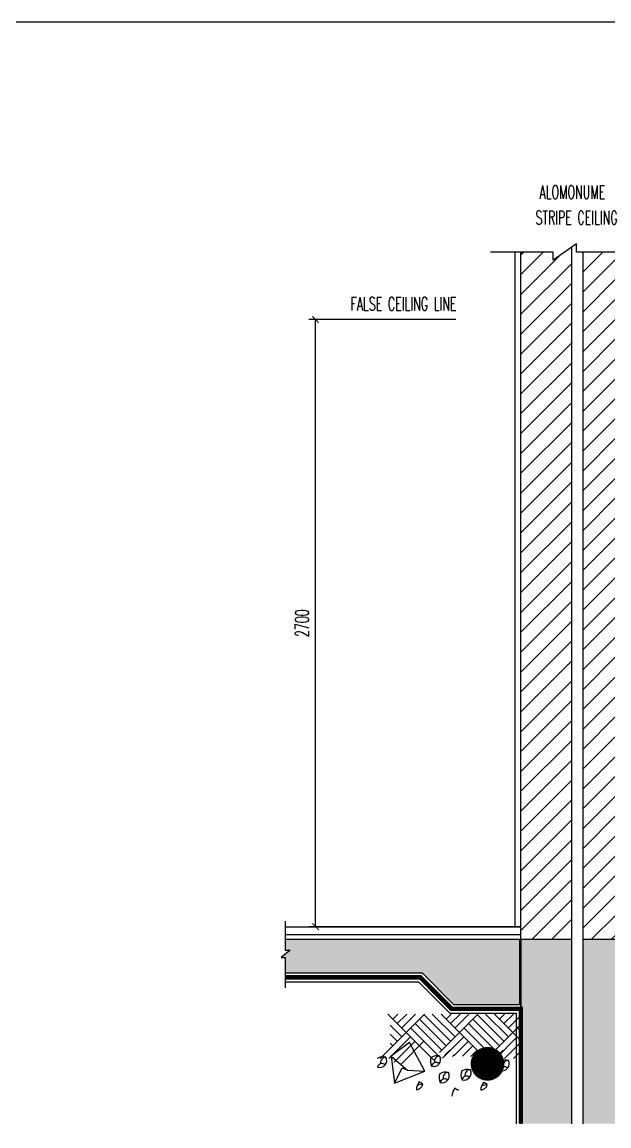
# Model space of a CAD drawing. Extents: x 417682.6 to 417711.5, y 43441 to 43460.9.
# Drawn here: x 417699.114 to 417701.727, y 43455.993 to 43460.902 of the extents above; entities that cross this region are included whole.
import ezdxf

# ---------------------------------------------------------------- set-up
doc = ezdxf.new("R2010")
doc.units = 0
doc.header["$MEASUREMENT"] = 0
doc.header["$PDMODE"] = 3
doc.header["$PDSIZE"] = 0.1
doc.linetypes.add('HIDDEN2', pattern=[0.1875, 0.125, -0.0625])
doc.layers.get('0').update_dxf_attribs({"linetype": 'CONTINUOUS'})
doc.layers.get('DEFPOINTS').update_dxf_attribs({"linetype": 'CONTINUOUS'})
for name, color, linetype in [('2', 2, 'CONTINUOUS'), ('A-HATCH', 11, 'CONTINUOUS'), ('Dimout', 4, 'CONTINUOUS'), ('ELE', 3, 'CONTINUOUS'), ('ELV', 7, 'CONTINUOUS'), ('gravel', 11, 'CONTINUOUS'), ('Hatch', 11, 'CONTINUOUS'), ('K-FUR', 3, 'CONTINUOUS'), ('Plaster', 7, 'CONTINUOUS'), ('TITLE', 6, 'CONTINUOUS'), ('TXT', 2, 'CONTINUOUS'), ('WALL', 6, 'CONTINUOUS'), ('WallPartition', 2, 'CONTINUOUS'), ('Windows', 9, 'CONTINUOUS')]:
    doc.layers.add(name, color=color, linetype=linetype)
doc.styles.add('ROMANS', font='ROMANS.shx', dxfattribs={"width": 0.6})
doc.dimstyles.new('R50', dxfattribs={"dimscale": 0, "dimtxt": 0.06, "dimasz": 0.03, "dimexe": 0.03, "dimexo": 0.03, "dimgap": 0.03, "dimtad": 1, "dimdec": 0, "dimlfac": 1000, "dimzin": 13, "dimdsep": 46, "dimtxsty": 'ROMANS', "dimblk": 'ARCHTICK', "dimcen": 0.09, "dimclrd": 4, "dimclre": 4, "dimclrt": 2, "dimadec": 0, "dimazin": 0, "dimtfac": 1, "dimtdec": 0, "dimtofl": 0, "dimtmove": 2, "dimatfit": 3, "dimldrblk": 'CLOSEDBLANK', "dimfxl": 0, "dimtolj": 1, "dimtzin": 0, "dimarcsym": 0})

# ---------------------------------------------------------------- blocks, each defined once
blk = doc.blocks.new('A$C22107CF4')
for p, q in [((0.1286, 0.2837), (0.0467, 0.3655)), ((0.0494, 0.3629), (0.052, 0.3655)), ((0.0692, 0.3431), (0.0916, 0.3655)), ((0.089, 0.3233), (0.1312, 0.3655)), ((0.1088, 0.3035), (0.1708, 0.3655)), ((0.1286, 0.2837), (0.2104, 0.3655)), ((0.3266, 0.2441), (0.2078, 0.3629)), ((0.3464, 0.2639), (0.2447, 0.3655)), ((0.3662, 0.2837), (0.2843, 0.3655)), ((0.287, 0.3629), (0.2896, 0.3655)), ((0.3068, 0.3431), (0.3292, 0.3655)), ((0.3266, 0.3233), (0.3688, 0.3655)), ((0.3464, 0.3035), (0.4084, 0.3655)), ((0.3662, 0.2837), (0.448, 0.3655)), ((0.5642, 0.2441), (0.4454, 0.3629)), ((0.584, 0.2639), (0.4823, 0.3655)), ((0.6038, 0.2837), (0.5219, 0.3655)), ((0.5246, 0.3629), (0.5272, 0.3655)), ((0.5444, 0.3431), (0.5668, 0.3655)), ((0.5642, 0.3233), (0.6064, 0.3655)), ((0.584, 0.3035), (0.6308, 0.3504)), ((0.1088, 0.2639), (0.0574, 0.3153)), ((0.2844, 0.1675), (0.1484, 0.3035)), ((0.287, 0.2045), (0.1682, 0.3233)), ((0.3068, 0.2243), (0.188, 0.3431)), ((0.5048, 0.1847), (0.386, 0.3035)), ((0.5246, 0.2045), (0.4058, 0.3233)), ((0.5444, 0.2243), (0.4256, 0.3431)), ((0.6038, 0.2837), (0.6308, 0.3108)), ((0.6308, 0.2962), (0.6236, 0.3035)), ((0.0126, 0.1677), (0.1286, 0.2837)), ((0.0522, 0.1677), (0.1484, 0.2639)), ((0.089, 0.2441), (0.0574, 0.2757)), ((0.2522, 0.1601), (0.1286, 0.2837)), ((0.2775, 0.195), (0.3662, 0.2837)), ((0.2911, 0.169), (0.386, 0.2639)), ((0.4822, 0.1677), (0.3662, 0.2837)), ((0.4877, 0.1677), (0.6038, 0.2837)), ((0.5273, 0.1677), (0.6236, 0.2639)), ((0.6308, 0.2566), (0.6038, 0.2837)), ((0.0692, 0.2243), (0.0574, 0.2361)), ((0.0761, 0.152), (0.1682, 0.2441)), ((0.1077, 0.144), (0.2078, 0.2441)), ((0.2998, 0.1806), (0.3237, 0.2045)), ((0.3425, 0.1808), (0.4058, 0.2441)), ((0.3799, 0.1786), (0.4256, 0.2243)), ((0.4173, 0.1764), (0.4454, 0.2045)), ((0.4927, 0.1359), (0.5613, 0.2045)), ((0.5669, 0.1677), (0.6308, 0.2316)), ((0.335, 0.1762), (0.3435, 0.1847)), ((0.4547, 0.1742), (0.4652, 0.1847)), ((0.6065, 0.1677), (0.6308, 0.192))]:
    blk.add_line(p, q)
for points in [[(0.0766, 0.0585), (0.2116, 0.111), (0.1441, 0.2385), (0.0616, 0.1785), (0.0766, 0.0585), (0.1112, 0.1244)], [(0.1343, 0.1163), (0.2116, 0.111), (0.1441, 0.2385), (0.0616, 0.1785), (0.1343, 0.1163), (0.1112, 0.1244)]]:
    blk.add_lwpolyline(points)
for centre, radius, start, end in [((0.0263, 0.124), 0.0509, 76.0322, 121.1405), ((0.0105, 0.1589), 0.0317, 253.7091, 27.4015), ((0.0385, 0.1494), 0.024, 89.5708, 192.7334), ((0.2876, 0.1547), 0.0506, 159.5756, 205.1522), ((0.2666, 0.1288), 0.0509, 76.0322, 121.1405), ((0.2507, 0.1636), 0.0317, 253.7091, 27.4015), ((0.261, 0.1305), 0.0193, 42.46, 171.8043), ((0.2787, 0.1542), 0.024, 89.5708, 192.7334), ((0.5929, 0.1359), 0.0506, 159.5756, 205.1522), ((0.5718, 0.1099), 0.0509, 76.0322, 121.1405), ((0.556, 0.1448), 0.0317, 253.7091, 27.4015), ((0.5839, 0.1354), 0.024, 89.5708, 192.7334), ((0.0207, 0.1257), 0.0193, 42.46, 171.8043), ((0.3258, 0.0823), 0.0506, 159.5756, 205.1522), ((0.3047, 0.0563), 0.0509, 76.0322, 121.1405), ((0.2889, 0.0912), 0.0317, 253.7091, 27.4015), ((0.3168, 0.0818), 0.024, 89.5708, 192.7334), ((0.4233, 0.0945), 0.0506, 159.5756, 205.1522), ((0.4022, 0.0685), 0.0509, 76.0322, 121.1405), ((0.3864, 0.1034), 0.0317, 253.7091, 27.4015), ((0.4143, 0.0939), 0.024, 89.5708, 192.7334), ((0.5662, 0.1116), 0.0193, 42.46, 171.8043), ((0.2409, 0.024), 0.0669, 143.5113, 175.9191), ((0.1707, 0.0622), 0.0336, 275.8828, 346.643), ((0.1707, 0.0622), 0.0336, 275.8828, 346.643), ((0.2198, -0.0514), 0.1071, 98.8765, 112.9463), ((-0.5126, -1.1654), 1.4144, 59.5906, 60.3518), ((0.2991, 0.058), 0.0193, 42.46, 171.8043), ((0.3966, 0.0702), 0.0193, 42.46, 171.8043), ((0.5272, 0.0216), 0.0669, 143.5113, 175.9191), ((0.457, 0.0598), 0.0336, 275.8828, 346.643), ((0.457, 0.0598), 0.0336, 275.8828, 346.643), ((0.5062, -0.0538), 0.1071, 98.8765, 112.9463), ((-0.2263, -1.1678), 1.4144, 59.5906, 60.3518), ((0.3991, -0.0048), 0.0669, 143.5113, 175.9191), ((-0.3544, -1.1942), 1.4144, 59.5906, 60.3518)]:
    blk.add_arc(centre, radius, start, end)
at = {"layer": 'Hatch', "const_width": 0.075}
blk.add_lwpolyline([(0.4534, 0.144, 1), (0.5284, 0.144, 1)], format="xyb", close=True, dxfattribs=at)
blk = doc.blocks.new('_ARCHTICK')
at = {"color": 0, "linetype": 'ByBlock', "const_width": 0.15}
blk.add_lwpolyline([(-0.5, -0.5), (0.5, 0.5)], dxfattribs=at)
blk = doc.blocks.new('*D43')
at = {"layer": 'DEFPOINTS', "color": 0}
for p in [(417700.4205, 43459.5786), (417701.0748, 43459.5786), (417701.0714, 43456.8786)]:
    blk.add_point(p, dxfattribs=at)
at = {"layer": 'Dimout', "color": 4, "lineweight": -2}
for p, q in [((417701.0448, 43459.5786), (417700.3905, 43459.5786)), ((417700.4205, 43456.8786), (417700.4205, 43459.5786)), ((417701.0414, 43456.8786), (417700.3905, 43456.8786))]:
    blk.add_line(p, q, dxfattribs=at)
at = {"layer": 'Dimout', "color": 4, "lineweight": -2, "xscale": 0.03, "yscale": 0.03, "zscale": 0.03}
for p, rotation in [((417700.4205, 43459.5786), 90), ((417700.4205, 43456.8786), 270)]:
    blk.add_blockref('_ARCHTICK', p, dxfattribs=dict(at, rotation=rotation))
at = {"layer": 'Dimout', "color": 2, "insert": (417700.3605, 43458.2286), "char_height": 0.06, "attachment_point": 5, "rotation": 90, "style": 'ROMANS'}
blk.add_mtext('\\A1;2700', dxfattribs=at)
blk = doc.blocks.new('_ClosedBlank')
at = {"color": 0, "linetype": 'ByBlock', "lineweight": -2}
for p, q in [((-1, 0.17), (0, 0)), ((-1, 0.17), (-1, -0.17)), ((0, 0), (-1, -0.17))]:
    blk.add_line(p, q, dxfattribs=at)
blk = doc.blocks.new('ceil')
at = {"layer": 'ELV'}
blk.add_lwpolyline([(-0.1613, 0.4121), (-0.1613, 0.5881), (-0.1363, 0.5881), (-0.1363, 0.4575), (-0.1, 0.4575, -0.414214), (0, 0.3575), (0, 0)], format="xyb", dxfattribs=at)
at = {"layer": 'WALL'}
blk.add_lwpolyline([(0.0463, 0.0463), (0, 0), (-0.0463, 0.0463)], dxfattribs=at)
at = {"layer": 'TXT', "style": 'ROMANS', "width": 0.6}
for s, p in [('ALOMONUME', (-0.5788, 0.5268)), (' STRIPE CEILING', (-0.6209, 0.4135))]:
    blk.add_text(s, height=0.06, dxfattribs=at).set_placement(p)

msp = doc.modelspace()

# ---------------------------------------------------------------- hatches: boundary and pattern name
at = {"layer": 'A-HATCH'}
h = msp.add_hatch(dxfattribs=at)
h.set_pattern_fill('ANSI31', color=256, scale=0.5, style=0)
h.set_pattern_definition([(45, (-144.22305, -31.162755), (-0.044194173824, 0.044194173824), [])])
h.paths.add_polyline_path([(417701.7597, 43459.8786), (417701.6097, 43459.8786), (417701.6097, 43456.8236), (417701.7597, 43456.8236)])
h.paths.add_polyline_path([(417701.5597, 43459.9004), (417701.4785, 43459.843), (417701.4785, 43459.8786), (417701.3347, 43459.8786), (417701.3347, 43456.8236), (417701.5597, 43456.8236)])
h.paths.add_polyline_path([(417705.2597, 43459.8736), (417705.2164, 43459.843), (417705.2164, 43459.8786), (417705.1097, 43459.8786), (417705.1097, 43456.8286), (417705.2597, 43456.8286)])
h.paths.add_polyline_path([(417705.3597, 43459.8786), (417705.3193, 43459.8786), (417705.3193, 43459.9158), (417705.3097, 43459.909), (417705.3097, 43456.8286), (417705.3597, 43456.8286)])
h.paths.add_polyline_path([(417705.4097, 43459.8786), (417705.3597, 43459.8786), (417705.3597, 43456.8286), (417705.4097, 43456.8286)])
at = {"layer": 'Windows'}
h = msp.add_hatch(dxfattribs=at)
h.set_pattern_fill('AR-CONC', color=256, scale=0.03, style=0)
h.set_pattern_definition([(50, (-144.22305, -31.16276), (0.21517805478, -0.018825640495), [0.0225, -0.2475]), (355, (-144.22305, -31.16276), (-0.04162540008, 0.22565764011), [0.018, -0.198]), (100.4514, (-144.20512, -31.16432), (0.17355281451, 0.20683186262), [0.019122057, -0.2103426336]), (46.1842, (-144.22305, -31.10276), (0.32017231459, -0.0496557043), [0.03375, -0.37125]), (96.6356, (-144.19637, -31.1069), (0.28039881166, 0.29223536127), [0.0286830864, -0.3155139]), (351.1842, (-144.22305, -31.10276), (0.28039858354, 0.29223558028), [0.027, -0.297]), (21, (-144.19305, -31.11776), (0.179072115636, -0.1207856672), [0.0225, -0.2475]), (326, (-144.19305, -31.11776), (0.07299459958, 0.21754501351), [0.018, -0.198]), (71.4514, (-144.17813, -31.12782), (0.25206678857, 0.09675914901), [0.019122057, -0.2103426336]), (37.5, (-144.22305, -31.162755), (0.003647956595, 0.09986815615), [0, -0.1956, 0, -0.201, 0, -0.19875]), (7.5, (-144.22305, -31.16276), (0.078920861233, 0.118323513565), [0, -0.1146, 0, -0.1911, 0, -0.07575]), (327.5, (-144.28995, -31.162755), (0.160146730852, -0.00676646152), [0, -0.075, 0, -0.234, 0, -0.3105]), (317.5, (-144.31995, -31.16276), (0.174955850803, 0.0300314947), [0, -0.0975, 0, -0.1554, 0, -0.2205])])
h.paths.add_polyline_path([(417706.6029, 43456.7414), (417706.5863, 43456.7414), (417706.6254, 43456.7738), (417706.6029, 43456.7738), (417706.6029, 43456.8286), (417705.4161, 43456.8286), (417705.4161, 43456.5386), (417705.6837, 43456.5386), (417705.8237, 43456.6786), (417706.6029, 43456.6786)])
h.paths.add_polyline_path([(417705.4097, 43456.5186), (417705.4097, 43456.8286), (417705.3597, 43456.8286), (417705.3597, 43456.0029), (417705.4097, 43456.0029)])
h.paths.add_polyline_path([(417705.3597, 43456.8286), (417705.3097, 43456.8286), (417705.3097, 43456.0029), (417705.3597, 43456.0029)])
h.paths.add_polyline_path([(417705.2597, 43456.8286), (417705.1097, 43456.8286), (417705.1097, 43456.4736), (417705.1097, 43456.0029), (417705.2597, 43456.0029)])
h.paths.add_polyline_path([(417705.1033, 43456.7586), (417701.7597, 43456.7586), (417701.7597, 43456.4736), (417702.0533, 43456.4736), (417702.1933, 43456.6136), (417704.6697, 43456.6136), (417704.8097, 43456.4736), (417705.1033, 43456.4736)])
h.paths.add_polyline_path([(417701.7541, 43456.7686), (417701.7541, 43456.8236), (417701.6097, 43456.8236), (417701.6097, 43456.0029), (417701.7541, 43456.0029)])
h.paths.add_polyline_path([(417701.5597, 43456.8236), (417701.3347, 43456.8236), (417701.3347, 43456.3439), (417701.3347, 43456.0029), (417701.5597, 43456.0029)])
h.paths.add_polyline_path([(417701.3295, 43456.8236), (417700.2847, 43456.8236), (417700.2847, 43456.7738), (417700.3073, 43456.7738), (417700.2682, 43456.7414), (417700.2847, 43456.7414), (417700.2847, 43456.6736), (417700.8947, 43456.6736), (417701.0347, 43456.5336), (417701.3295, 43456.5336)])

# ---------------------------------------------------------------- linework, layer by layer
at = {"layer": '2'}
for p, q in [((417701.3347, 43456.8786), (417700.9453, 43456.8786)), ((417700.2847, 43456.8236), (417701.3295, 43456.8236)), ((417701.3295, 43456.5336), (417701.3295, 43456.8236)), ((417701.3347, 43456.8236), (417701.3347, 43456.0029)), ((417701.3347, 43456.3439), (417701.3347, 43456.8236)), ((417701.3347, 43456.8236), (417701.5597, 43456.8236)), ((417701.5597, 43456.8236), (417701.5597, 43456.0029)), ((417701.6097, 43456.8236), (417701.6097, 43456.0029)), ((417701.6097, 43456.8236), (417701.7597, 43456.8236)), ((417700.2847, 43456.6736), (417700.8947, 43456.6736)), ((417701.0347, 43456.5336), (417700.8947, 43456.6736)), ((417700.2847, 43456.6336), (417700.8781, 43456.6336)), ((417701.0181, 43456.4936), (417700.8781, 43456.6336)), ((417701.0347, 43456.5336), (417701.3295, 43456.5336)), ((417701.0181, 43456.4936), (417701.3147, 43456.4936)), ((417701.3147, 43456.0029), (417701.3147, 43456.4936))]:
    msp.add_line(p, q, dxfattribs=at)
at = {"layer": 'ELE'}
msp.add_lwpolyline([(417705.4547, 43459.8786), (417705.3193, 43459.8786), (417705.3193, 43459.9158), (417705.2164, 43459.843), (417705.2164, 43459.8786), (417701.5814, 43459.8786), (417701.5814, 43459.9158), (417701.4785, 43459.843), (417701.4785, 43459.8786), (417701.1987, 43459.8786)], dxfattribs=at)
at = {"layer": 'Plaster'}
for p, q in [((417701.5597, 43459.9004), (417701.5597, 43456.8236)), ((417701.3087, 43456.8786), (417701.3087, 43459.8786)), ((417701.6097, 43459.8786), (417701.6097, 43456.8236)), ((417700.2847, 43456.8786), (417701.3347, 43456.8786)), ((417700.2847, 43456.8436), (417701.3347, 43456.8436))]:
    msp.add_line(p, q, dxfattribs=at)
at = {"layer": 'TITLE'}
msp.add_line((417710.9329, 43460.9016), (417682.6079, 43460.9016), dxfattribs=at)
at = {"layer": 'WALL'}
msp.add_line((417701.3347, 43456.8236), (417701.3347, 43459.8786), dxfattribs=at)
at = {"layer": 'WallPartition', "linetype": 'HIDDEN2', "const_width": 0.02}
msp.add_lwpolyline([(417700.2847, 43456.6536), (417700.8864, 43456.6536), (417701.0264, 43456.5136), (417701.3347, 43456.5136), (417701.3347, 43456.0029)], dxfattribs=at)
at = {"layer": 'Windows'}
msp.add_lwpolyline([(417700.2847, 43456.9029), (417700.2847, 43456.7738), (417700.3073, 43456.7738), (417700.2682, 43456.7414), (417700.2847, 43456.7414), (417700.2847, 43456.6066)], dxfattribs=at)

# ---------------------------------------------------------------- block references
at = {"layer": 'gravel'}
msp.add_blockref('A$C22107CF4', (417700.6951, 43456.1251), dxfattribs=at)
at = {"layer": 'K-FUR'}
msp.add_blockref('ceil', (417701.9957, 43459.5886), dxfattribs=at)

# ---------------------------------------------------------------- texts
at = {"layer": 'TXT', "style": 'ROMANS', "width": 0.6}
msp.add_text('FALSE CEILING LINE', height=0.06, dxfattribs=at).set_placement((417700.5759, 43459.6189))

# ---------------------------------------------------------------- dimensions: what is measured, and where the dimension line sits
at = {"layer": 'Dimout'}
dim = msp.add_linear_dim(base=(417700.4205, 43459.5786), p1=(417701.0714, 43456.8786), p2=(417701.0748, 43459.5786), angle=90, dimstyle='R50', override={"dimscale": 1}, dxfattribs=at)
dim.commit()
dim.dimension.update_dxf_attribs({"geometry": '*D43', "text_midpoint": (417700.3605, 43458.2286)})

doc.saveas('drawing.dxf')
